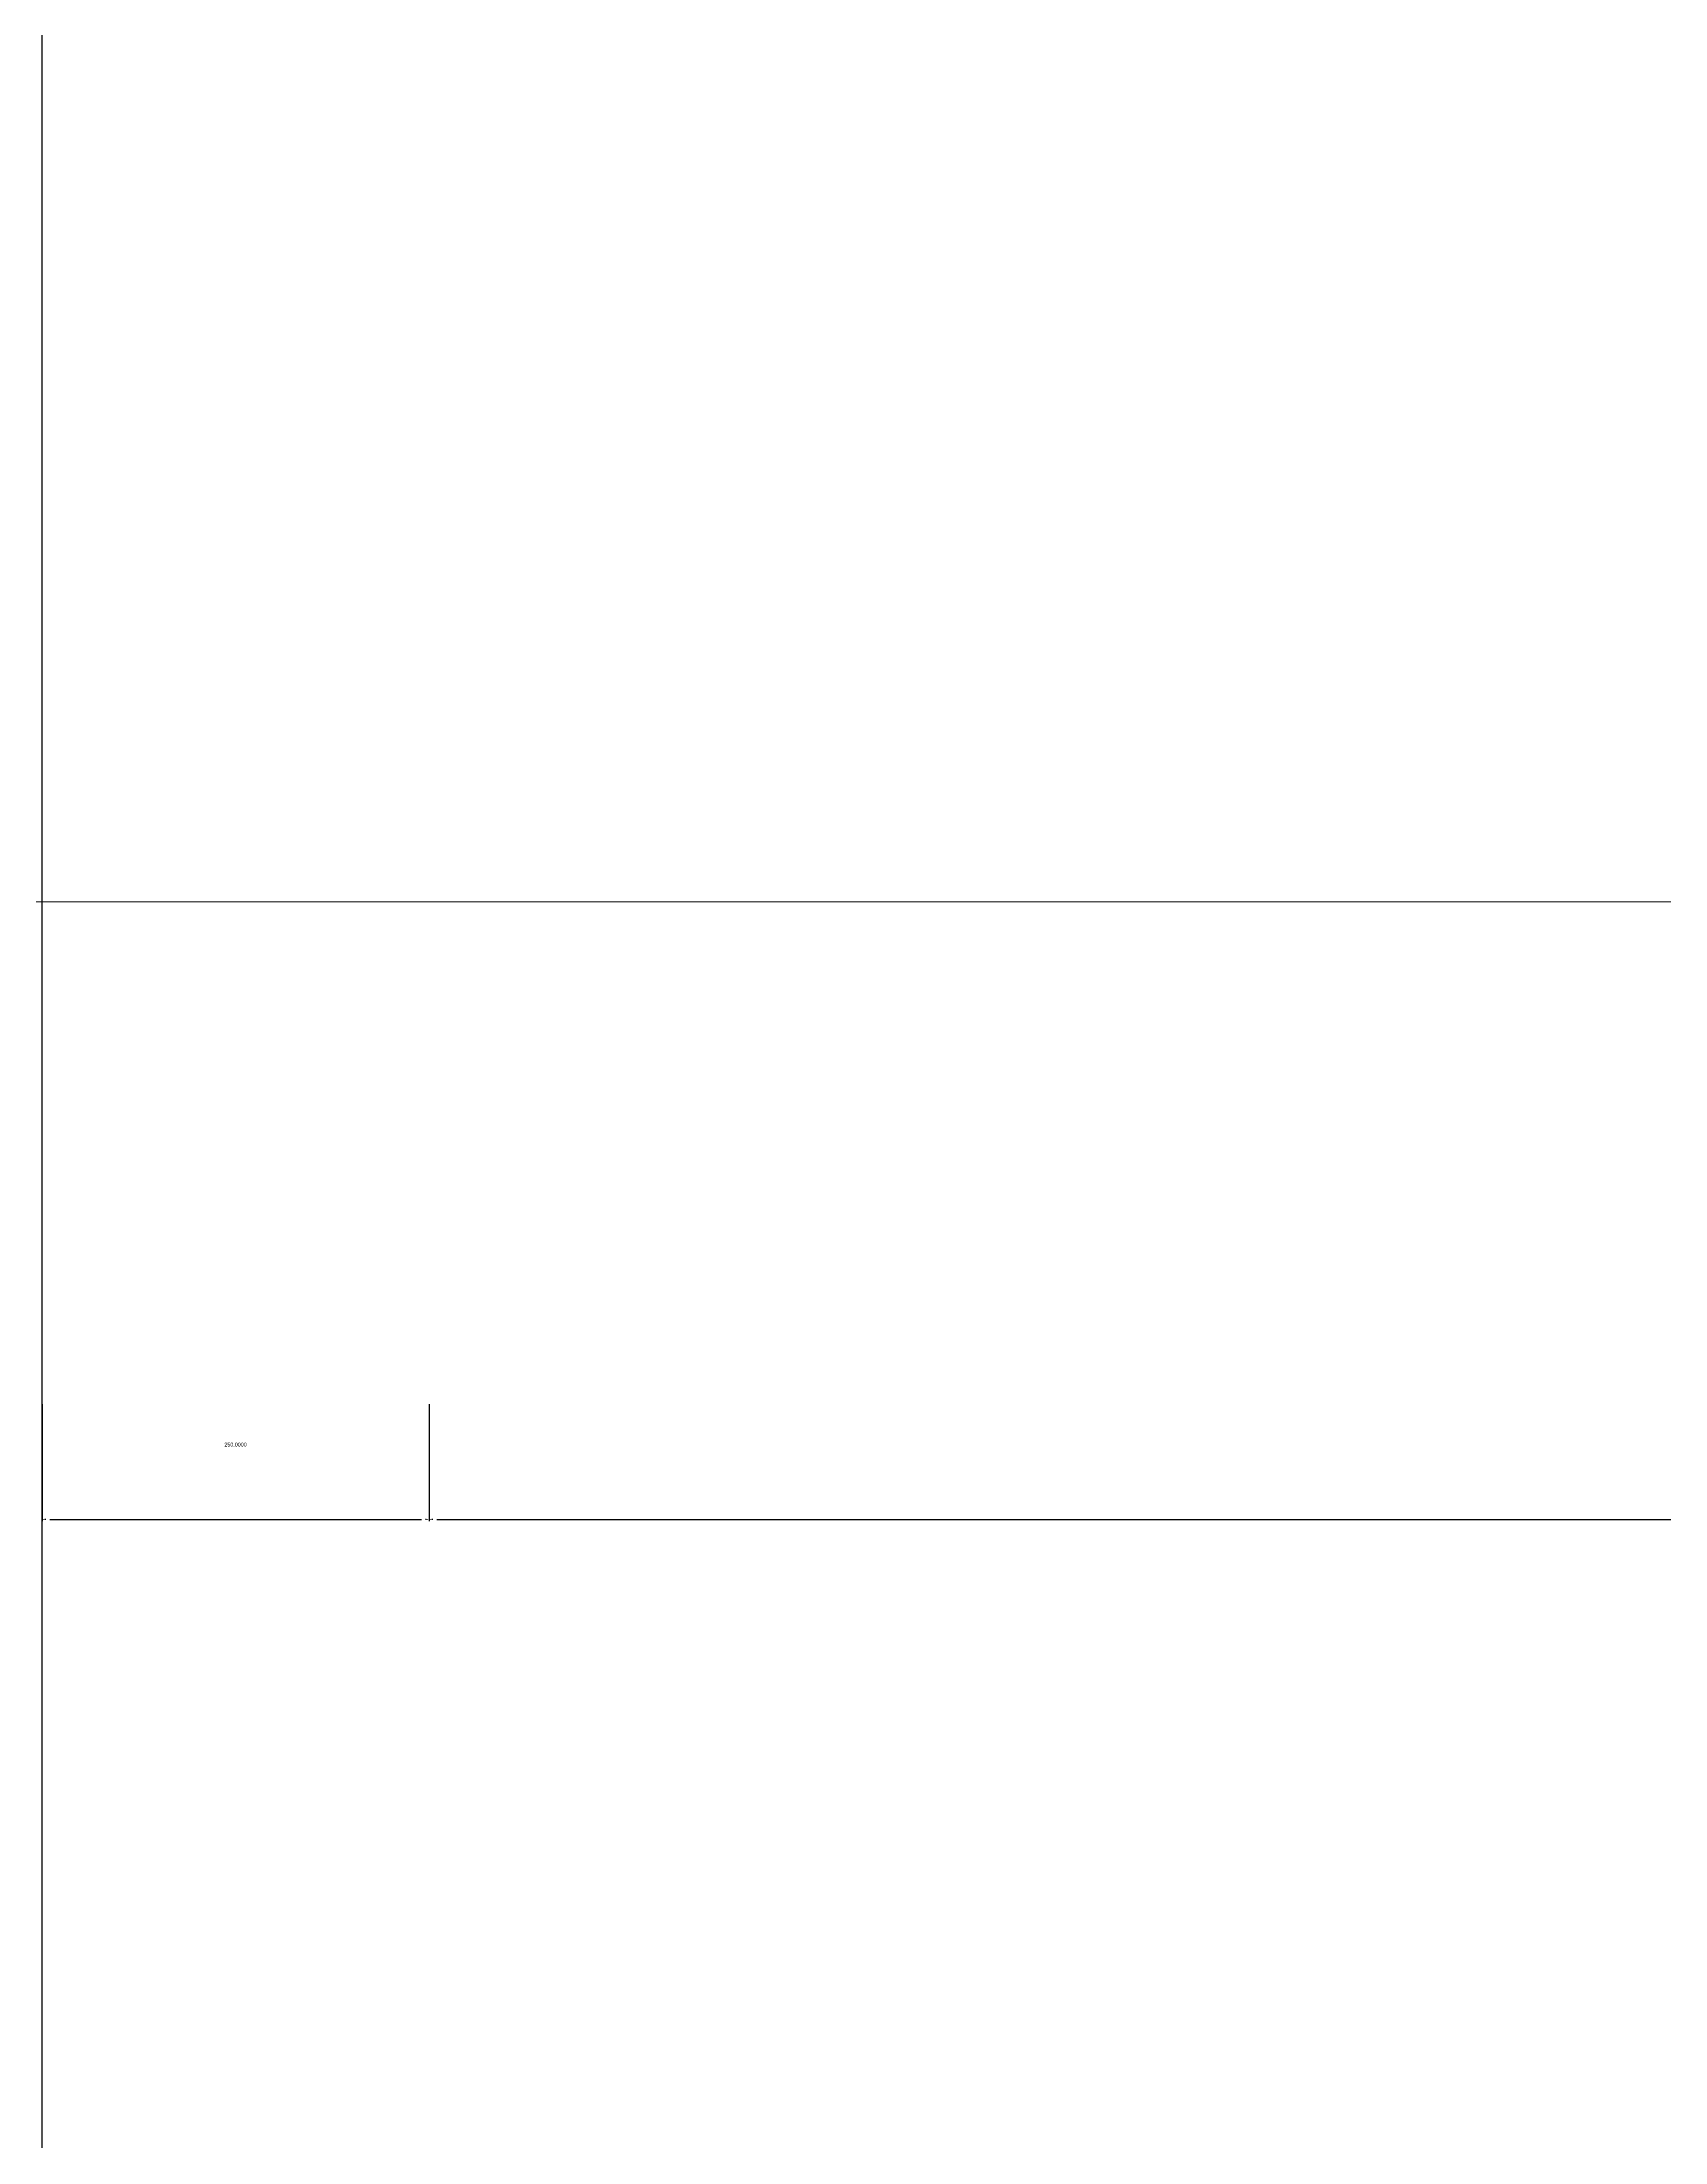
# Model space of a CAD drawing. Extents: x -47641 to 202, y -7675 to 12965.
# Drawn here: x -44835 to -43787, y 5447 to 6804 of the extents above; entities that cross this region are included whole.
import ezdxf

# ---------------------------------------------------------------- set-up
doc = ezdxf.new("R2010")
doc.units = 0
for name, color, linetype, lineweight in [('A-____-____-DIMS', 9, 'CONTINUOUS', 5), ('A-AREA-BNDY-OTLN', 9, 'CONTINUOUS', 5), ('A-WALL-____-MCUT', 9, 'CONTINUOUS', 25), ('S-GRID-____-OTLN', 9, 'CONTINUOUS', 5)]:
    doc.layers.add(name, color=color, linetype=linetype, lineweight=lineweight)
doc.dimstyles.get("Standard").update_dxf_attribs({"dimtxt": 2.5, "dimasz": 2.5, "dimexe": 1.25, "dimexo": 0.625, "dimtad": 0, "dimtoh": 1, "dimdec": 4, "dimzin": 1, "dimdsep": 46, "dimtxsty": 'Standard', "dimcen": 0.09, "dimadec": 0, "dimazin": 0, "dimtfac": 1, "dimtdec": 4, "dimtofl": 0, "dimtmove": 0, "dimatfit": 3, "dimfxl": 1, "dimtolj": 1, "dimtzin": 0, "dimarcsym": 0})

# ---------------------------------------------------------------- blocks, each defined once
blk = doc.blocks.new('*D87')
at = {"layer": 'A-____-____-DIMS', "color": 0, "linetype": 'ByBlock', "lineweight": -2}
for p, q in [((-44834.9, 5923.8), (-44834.9, 5848.2)), ((-44584.9, 5923.8), (-44584.9, 5848.2)), ((-44829.9, 5849.4), (-44589.9, 5849.4))]:
    blk.add_line(p, q, dxfattribs=at)
for points in [[(-44834.9, 5849.4), (-44832.4, 5849.9), (-44832.4, 5849)], [(-44584.9, 5849.4), (-44587.4, 5849), (-44587.4, 5849.9)]]:
    blk.add_solid(points, dxfattribs=at)
at = {"layer": 'A-____-____-DIMS', "color": 0, "linetype": 'CONTINUOUS', "lineweight": -2, "insert": (-44709.9, 5897.7), "char_height": 2.5, "width": 13.611, "attachment_point": 5}
blk.add_mtext('250.0000', dxfattribs=at)
blk = doc.blocks.new('*D264')
at = {"layer": 'A-____-____-DIMS', "color": 0, "linetype": 'ByBlock', "lineweight": -2}
for p, q in [((-44584.9, 5923.8), (-44584.9, 5848.2)), ((-42019.9, 5923.8), (-42019.9, 5848.2)), ((-44579.9, 5849.4), (-42024.9, 5849.4))]:
    blk.add_line(p, q, dxfattribs=at)
for points in [[(-44584.9, 5849.4), (-44582.4, 5849.9), (-44582.4, 5849)], [(-42019.9, 5849.4), (-42022.4, 5849), (-42022.4, 5849.9)]]:
    blk.add_solid(points, dxfattribs=at)
at = {"layer": 'A-____-____-DIMS', "color": 0, "linetype": 'CONTINUOUS', "lineweight": -2, "insert": (-43302.4, 5897.7), "char_height": 2.5, "width": 15.556, "attachment_point": 5}
blk.add_mtext('2565.0093', dxfattribs=at)

msp = doc.modelspace()

# ---------------------------------------------------------------- linework, layer by layer
at = {"layer": 'A-AREA-BNDY-OTLN'}
msp.add_lwpolyline([(-44834.90222, 7548.20564), (-44834.90222, 168.20564), (-42742.40222, 168.20564), (-42334.90222, 168.20564), (-42334.90222, 1738.20564), (-40514.90222, 1738.20564), (-40514.90222, 6148.20564), (-41149.90222, 6148.20564), (-41149.90222, 6368.20564), (-41962.13262, 6368.20564), (-42122.44076, 6368.20564), (-42122.44076, 6503.20564), (-42379.90222, 6503.20564), (-42379.90222, 7768.20564), (-44584.90222, 7768.20564), (-44584.90222, 7548.20564)], close=True, dxfattribs=at)
at = {"layer": 'A-WALL-____-MCUT'}
msp.add_line((-44834.90222, 3698.25525), (-44834.90222, 7548.20564), dxfattribs=at)
at = {"layer": 'S-GRID-____-OTLN', "linetype": 'CONTINUOUS', "lineweight": 9}
msp.add_line((-22634.82695, 6248.20564), (-46120.05674, 6248.20564), dxfattribs=at)

# ---------------------------------------------------------------- dimensions: what is measured, and where the dimension line sits
at = {"layer": 'A-____-____-DIMS', "lineweight": 9}
for base, p1, p2, picture, middle in [((-44584.90222, 5849.44688), (-44834.90222, 5924.44688), (-44584.90222, 5924.44688), '*D87', (-44709.90222, 5897.73986)), ((-42019.89288, 5849.44688), (-44584.90222, 5924.44688), (-42019.89288, 5924.44688), '*D264', (-43302.39755, 5897.73986))]:
    dim = msp.add_linear_dim(base=base, p1=p1, p2=p2, dimstyle='Standard', dxfattribs=at)
    dim.commit()
    dim.dimension.update_dxf_attribs({"geometry": picture, "text_midpoint": middle})

doc.saveas('drawing.dxf')
